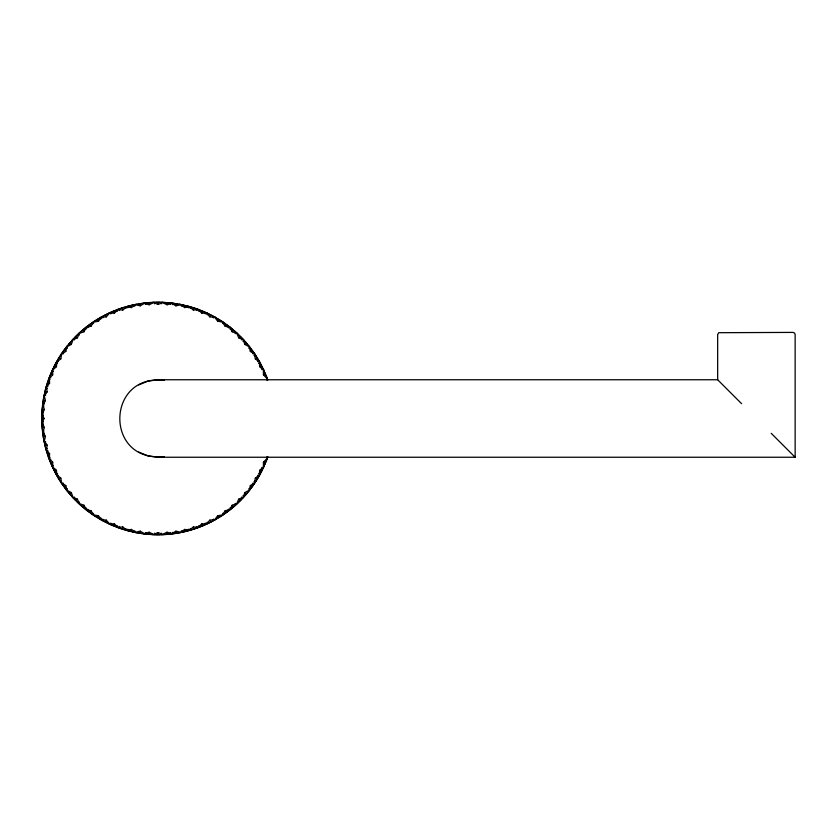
<?xml version="1.0" encoding="UTF-8"?>
<svg xmlns="http://www.w3.org/2000/svg" width="837" height="837" viewBox="0 0 837 837"><rect width="100%" height="100%" fill="white"/><g stroke="black" fill="none" stroke-linecap="round" stroke-linejoin="round"><path stroke-width="1.26" d="M45.669 441.758L44.623 443.756L45.522 447.502L47.364 448.81M43.346 414.87L41.871 416.575L41.85 418.5L41.871 420.425L43.346 422.13M43.984 405.882L42.373 407.462L42.07 411.302L43.419 413.112M266.93 456.803L266.846 458.624L263.456 462.15L263.362 467.036L259.711 470.289L259.229 475.144L255.337 478.105L254.469 482.907L250.357 485.554L249.123 490.273L244.812 492.585L243.211 497.199L238.733 499.155L236.766 503.633L232.152 505.245L229.851 509.545L225.122 510.79L222.485 514.901L217.672 515.759L214.722 519.651L209.857 520.143L206.613 523.784L201.727 523.889L198.202 527.268L193.326 526.986L189.539 530.083L184.705 529.423L180.687 532.206L175.916 531.171L171.7 533.629L167.023 532.217L162.629 534.341L158.078 532.573L153.527 534.341L149.122 532.217L144.445 533.629L140.229 531.171L135.458 532.206L131.44 529.423L126.607 530.083L122.819 526.986L117.944 527.268L114.418 523.889L109.532 523.784L106.289 520.143L101.423 519.651L98.473 515.759L93.66 514.901L91.024 510.79L86.295 509.545L83.993 505.245L79.379 503.633L77.412 499.155L72.945 497.199L71.333 492.585L67.023 490.273L65.788 485.554L61.676 482.907L60.808 478.105L56.916 475.144L56.435 470.289L52.783 467.036L52.689 462.15L49.299 458.624L49.582 453.748L46.495 449.971L47.154 445.127L44.361 441.12L45.407 436.349L42.938 432.122L44.351 427.445L42.227 423.051L44.005 418.5L42.227 413.949L44.351 409.555L42.938 404.878L45.407 400.651L44.361 395.88L47.154 391.873L46.495 387.029L49.582 383.252L49.299 378.376L52.689 374.85L52.783 369.964L56.435 366.711L56.916 361.856L60.808 358.895L61.676 354.093L65.788 351.446L67.023 346.727L71.333 344.415L72.945 339.801L77.412 337.845L79.379 333.367L83.993 331.755L86.295 327.455L91.024 326.21L93.66 322.099L98.473 321.241L101.423 317.349L106.289 316.857L109.532 313.216L114.418 313.111L117.944 309.732L122.819 310.014L126.607 306.917L131.44 307.577L135.458 304.794L140.229 305.829L144.445 303.371L149.122 304.783L153.527 302.659L158.078 304.427L162.629 302.659L167.023 304.783L171.7 303.371L175.916 305.829L180.687 304.794L184.705 307.577L189.539 306.917L193.326 310.014L198.202 309.732L201.727 313.111L206.613 313.216L209.857 316.857L214.722 317.349L217.672 321.241L222.485 322.099L225.122 326.21L229.851 327.455L232.152 331.755L236.766 333.367L238.733 337.845L243.211 339.801L244.812 344.415L249.123 346.727L250.357 351.446L254.469 354.093L255.337 358.895L259.229 361.856L259.711 366.711L263.362 369.964L263.456 374.85L266.846 378.376L266.93 380.186M41.871 420.425L41.871 416.575M74.388 339.948L74.535 337.698L75.895 336.317L77.266 334.967L79.515 334.81M241.611 499.302L238.88 502.033L241.611 499.302L241.757 497.052M47.845 386.495L46.956 384.424L48.148 380.751L50.084 379.6M42.07 411.302L42.373 407.462M42.99 434.769L43.597 438.588L42.99 434.769L44.194 432.865M145.45 532.583L147.03 534.194L148.097 534.226L148.976 534.079L149.122 532.217M167.023 304.783L167.17 302.921L168.049 302.774L169.116 302.806L170.696 304.417M67.389 488.871L65.192 488.369L64.051 486.81L62.921 485.24L63.131 483.001M253.025 353.999L253.224 351.76L252.104 350.19L250.954 348.631L248.756 348.129M229.819 508.09L232.079 508.122L233.554 506.877L235.009 505.611L235.343 503.382M42.99 402.231L43.597 398.412L42.99 402.231L44.194 404.135M50.691 377.947L49.969 375.813L51.455 372.245L53.474 371.241M265.183 462.871L264.701 464.755L266.176 461.187L265.183 462.871L263.456 462.15M43.419 423.888L42.07 425.698L42.373 429.538L43.984 431.118M139.936 533.012L141.798 533.577L137.99 532.97L139.936 533.012L140.229 531.171M175.916 305.829L176.209 303.988L178.155 304.03L174.347 303.423L172.432 304.616M57.983 477.571L60.002 480.867L57.983 477.571L58.36 475.353M257.786 361.647L258.162 359.429L257.168 357.776L256.153 356.133L253.998 355.463M47.364 388.19L45.522 389.498L44.623 393.244L45.669 395.242M87.707 327.822L88.209 325.624L89.758 324.474L91.327 323.354L93.577 323.553M222.569 513.447L224.818 513.646L226.388 512.526L227.936 511.376L228.438 509.178M44.623 393.244L45.522 389.498M55.409 364.022L53.652 367.464L55.409 364.022L57.502 363.185M261.939 467.349L262.494 469.536L260.736 472.978L258.643 473.815M127.768 529.204L129.065 531.045L130.112 531.244L131.011 531.233L131.44 529.423M184.705 307.577L185.134 305.767L186.034 305.756L187.08 305.955L188.388 307.796M261.939 369.651L262.494 367.464L261.625 365.738L260.736 364.022L258.643 363.185M46.956 384.424L48.148 380.751M57.983 359.429L60.002 356.133L57.983 359.429L58.36 361.647M257.786 475.353L258.162 477.571L256.153 480.867L253.998 481.537M119.168 526.483L120.329 528.419L121.355 528.702L122.244 528.764L122.819 526.986M193.326 310.014L193.902 308.236L194.791 308.298L195.816 308.581L196.977 310.517M53.474 465.759L51.455 464.755L50.701 462.976L49.969 461.187L50.691 459.053M102.752 317.924L103.6 315.831L107.031 314.084L103.6 315.831M206.927 522.372L209.114 522.916L210.84 522.058L212.546 521.169L213.393 519.076M49.969 375.813L51.455 372.245M63.131 353.999L62.921 351.76L65.192 348.631L67.389 348.129M253.025 483.001L253.224 485.24L250.954 488.369L248.756 488.871M110.819 523.104L111.823 525.123L112.828 525.479L113.706 525.615L114.418 523.889M201.727 313.111L202.439 311.385L203.318 311.521L204.322 311.877L205.327 313.896M50.084 457.4L48.148 456.249L47.542 454.418L46.956 452.576L47.845 450.505M110.819 313.896L111.823 311.877L113.602 311.123L115.38 310.401L117.525 311.123M198.62 525.877L200.765 526.599L202.554 525.877L204.322 525.123L205.327 523.104M69.921 343.201L70.957 341.559L68.456 344.499L69.921 343.201L71.333 344.415M245.189 495.441L247.689 492.501L245.189 495.441L242.95 495.766M262.494 469.536L260.736 472.978M102.752 519.076L103.6 521.169L104.573 521.597L105.441 521.796L106.289 520.143M209.857 316.857L210.704 315.204L211.573 315.403L212.546 315.831L213.393 317.924M119.168 310.517L120.329 308.581L122.16 307.964L124.002 307.388L126.073 308.267M190.072 528.733L192.144 529.612L193.985 529.036L195.816 528.419L196.977 526.483M74.535 337.698L77.266 334.967M258.162 477.571L256.153 480.867M101.225 518.218L98.996 518.595L95.711 516.575L97.5 517.35L98.473 515.759M217.672 321.241L218.645 319.65L220.434 320.425L217.149 318.405L218.645 319.65M127.768 307.796L129.065 305.955L130.938 305.484L132.821 305.055L134.82 306.101M181.326 530.899L183.324 531.945L185.207 531.516L187.08 531.045L188.388 529.204M84.066 328.878L81.137 331.389L84.066 328.878L86.326 328.91M235.009 505.611L232.079 508.122M62.921 351.76L65.192 348.631M253.224 485.24L250.954 488.369M87.707 509.178L88.209 511.376L89.099 511.962L89.925 512.296L91.024 510.79M225.122 326.21L226.22 324.704L227.047 325.038L227.936 325.624L228.438 327.822M88.209 325.624L91.327 323.354M227.936 511.376L224.818 513.646M86.326 508.09L84.066 508.122L81.137 505.611L82.779 506.657L83.993 505.245M232.152 331.755L233.366 330.343L234.161 330.741L235.009 331.389L235.343 333.618M145.45 304.417L147.03 302.806L150.88 302.502L147.03 302.806M169.116 534.194L165.266 534.498L169.116 534.194L170.696 532.583M98.996 318.405L95.711 320.425L98.996 318.405L101.225 318.782M218.645 517.35L217.149 518.595L220.434 516.575L218.645 517.35L217.672 515.759M74.388 497.052L74.535 499.302L75.33 500.024L76.094 500.474L77.412 499.155M238.733 337.845L240.052 336.526L240.815 336.976L241.611 337.698L241.757 339.948M154.447 303.779L156.142 302.293L158.078 302.272L160.003 302.293L161.698 303.779M154.447 533.221L156.142 534.707L158.078 534.728L160.003 534.707L161.698 533.221M212.546 521.169L209.114 522.916M69.921 493.799L70.957 495.441L68.456 492.501L69.921 493.799L71.333 492.585M244.812 344.415L246.235 343.201L247.689 344.499L245.189 341.559L242.95 341.234M111.823 311.877L115.38 310.401M204.322 525.123L200.765 526.599M62.921 485.24L64.282 486.642L65.788 485.554M250.357 351.446L251.864 350.358L253.224 351.76M120.329 308.581L124.002 307.388M195.816 528.419L192.144 529.612M59.218 479.078L60.808 478.105M255.337 358.895L256.928 357.922L258.162 359.429M181.326 306.101L183.324 305.055L187.08 305.955M129.065 531.045L132.821 531.945L134.82 530.899M129.065 305.955L132.821 305.055M187.08 531.045L183.324 531.945M57.502 473.815L55.409 472.978L53.652 469.536L54.771 471.137L56.435 470.289M259.711 366.711L261.374 365.863L262.494 367.464M190.072 308.267L192.144 307.388L195.816 308.581M120.329 528.419L124.002 529.612L126.073 528.733M139.936 303.988L141.798 303.423L137.99 304.03L139.936 303.988L140.229 305.829M174.347 533.577L178.155 532.97L174.347 533.577L172.432 532.384M138.701 384.947L148.044 381.076L158.078 379.757L717.665 379.757L741.582 403.675M49.969 461.187L50.963 462.871L52.689 462.15M263.456 374.85L265.183 374.129L266.176 375.813L264.701 372.245L265.183 374.129M198.62 311.123L200.765 310.401L204.322 311.877M111.823 525.123L115.38 526.599L117.525 525.877M46.956 452.576L47.814 454.324L49.582 453.748M206.927 314.628L209.114 314.084L212.546 315.831M156.142 302.293L160.003 302.293M160.003 534.707L156.142 534.707M45.344 445.566L47.154 445.127M43.566 436.632L45.407 436.349M164.376 380.375C105.954 373.365 104.468 462.118 163.089 456.583M138.701 452.053L148.044 455.924L158.078 457.243L164.376 456.625M222.569 323.553L224.818 323.354L227.936 325.624M88.209 511.376L91.327 513.646L93.577 513.447M42.499 427.592L44.351 427.445M229.819 328.91L232.079 328.878L235.009 331.389M42.143 418.5L44.005 418.5M158.078 457.243L795.15 457.243L795.15 334.559L794.522 333.042L792.995 332.404L718.742 332.697L717.665 334.559L717.665 379.757M74.535 499.302L77.266 502.033L79.515 502.19M42.499 409.408L44.351 409.555M169.116 302.806L165.266 302.502L167.17 302.921M147.03 534.194L150.88 534.498L148.976 534.079M158.078 379.757L163.089 380.416M43.566 400.368L45.407 400.651M174.347 303.423L176.209 303.988M45.344 391.434L47.154 391.873M183.324 305.055L185.134 305.767M132.821 531.945L131.011 531.233M47.814 382.676L49.582 383.252M192.144 307.388L193.902 308.236M124.002 529.612L122.244 528.764M50.963 374.129L52.689 374.85M200.765 310.401L202.439 311.385M115.38 526.599L113.706 525.615M54.771 365.863L56.435 366.711M259.711 470.289L261.374 471.137M103.6 521.169L107.031 522.916L105.441 521.796M209.114 314.084L210.704 315.204M59.218 357.922L60.808 358.895M255.337 478.105L256.928 479.078M98.996 518.595L97.5 517.35M64.282 350.358L65.788 351.446M250.357 485.554L251.864 486.642M224.818 323.354L226.22 324.704M91.327 513.646L89.925 512.296M244.812 492.585L246.235 493.799M232.079 328.878L233.366 330.343M84.066 508.122L82.779 506.657M771.233 433.325L795.15 457.243M76.094 336.526L77.412 337.845M238.733 499.155L240.052 500.474M241.611 337.698L238.88 334.967L240.052 336.526M77.266 502.033L76.094 500.474M82.779 330.343L83.993 331.755M232.152 505.245L233.366 506.657M245.189 341.559L246.235 343.201M89.925 324.704L91.024 326.21M225.122 510.79L226.22 512.296M250.954 348.631L251.864 350.358M65.192 488.369L64.282 486.642M97.5 319.65L98.473 321.241M256.153 356.133L256.928 357.922M105.441 315.204L106.289 316.857M209.857 520.143L210.704 521.796M260.736 364.022L261.374 365.863M55.409 472.978L54.771 471.137M113.706 311.385L114.418 313.111M201.727 523.889L202.439 525.615M51.455 464.755L50.963 462.871M122.244 308.236L122.819 310.014M193.326 526.986L193.902 528.764M48.148 456.249L47.814 454.324M45.522 447.502L44.623 443.756M131.011 305.767L131.44 307.577M184.705 529.423L185.134 531.233M175.916 531.171L176.209 533.012M42.373 429.538L42.07 425.698M148.976 302.921L149.122 304.783M167.023 532.217L167.17 534.079M158.078 302.565L158.078 304.427M158.078 532.573L158.078 534.435M41.944 413.938L41.881 415.863A116.228 116.228 0 0 1 42.028 412.013L41.944 413.938M42.656 404.836L42.446 406.761A116.228 116.228 0 0 1 42.896 402.921L42.656 404.836M44.079 395.828L43.723 397.721A116.228 116.228 0 0 1 44.476 393.934L44.079 395.828M46.213 386.956L45.7 388.818A116.228 116.228 0 0 1 46.757 385.104L46.213 386.956M49.038 378.272L48.379 380.092A116.228 116.228 0 0 1 49.718 376.472L49.038 378.272M267.767 456.908L266.428 460.528A116.228 116.228 0 0 0 267.767 456.908M52.522 369.839L51.737 371.597A116.228 116.228 0 0 1 53.348 368.092L52.522 369.839M264.419 465.403L262.797 468.908A116.228 116.228 0 0 0 264.419 465.403M56.665 361.71L55.744 363.404A116.228 116.228 0 0 1 57.627 360.036L56.665 361.71M260.412 473.596L258.518 476.964A116.228 116.228 0 0 0 260.412 473.596M61.436 353.925L60.379 355.547A116.228 116.228 0 0 1 62.524 352.335L61.436 353.925M255.766 481.453L253.621 484.665A116.228 116.228 0 0 0 255.766 481.453M66.803 346.549L65.621 348.066A116.228 116.228 0 0 1 68.006 345.043L66.803 346.549M250.525 488.934L248.139 491.957A116.228 116.228 0 0 0 250.525 488.934M72.725 339.602L71.427 341.036A116.228 116.228 0 0 1 74.054 338.2L72.725 339.602M244.718 495.964L242.102 498.8A116.228 116.228 0 0 0 244.718 495.964M79.18 333.157L77.778 334.476A116.228 116.228 0 0 1 80.603 331.86L79.18 333.157M238.367 502.524L235.542 505.14A116.228 116.228 0 0 0 238.367 502.524M86.117 327.225L84.61 328.439A116.228 116.228 0 0 1 87.644 326.043L86.117 327.225M231.535 508.561L228.501 510.957A116.228 116.228 0 0 0 231.535 508.561M93.503 321.868L91.913 322.946A116.228 116.228 0 0 1 95.115 320.801L93.503 321.868M224.243 514.054L221.031 516.199A116.228 116.228 0 0 0 224.243 514.054M101.287 317.097L99.613 318.05A116.228 116.228 0 0 1 102.972 316.166L101.287 317.097M216.542 518.95L213.173 520.834A116.228 116.228 0 0 0 216.542 518.95M109.417 312.954L107.67 313.77A116.228 116.228 0 0 1 111.175 312.159L109.417 312.954M208.476 523.23L204.971 524.841A116.228 116.228 0 0 0 208.476 523.23M117.85 309.46L116.04 310.14A116.228 116.228 0 0 1 119.66 308.811L117.85 309.46M200.106 526.86L196.486 528.189A116.228 116.228 0 0 0 200.106 526.86M126.523 306.635L124.671 307.179A116.228 116.228 0 0 1 128.385 306.133L126.523 306.635M191.474 529.821L187.76 530.867A116.228 116.228 0 0 0 191.474 529.821M135.395 304.511L133.512 304.898A116.228 116.228 0 0 1 137.299 304.145L135.395 304.511M182.633 532.102L178.856 532.855A116.228 116.228 0 0 0 182.633 532.102M144.414 303.078L142.499 303.329A116.228 116.228 0 0 1 146.329 302.868L144.414 303.078M173.646 533.671L169.817 534.132A116.228 116.228 0 0 0 173.646 533.671M153.506 302.366L151.581 302.46A116.228 116.228 0 0 1 155.441 302.303L153.506 302.366M164.565 534.54L160.704 534.697A116.228 116.228 0 0 0 164.565 534.54M162.64 302.366L160.704 302.303A116.228 116.228 0 0 1 164.565 302.46L162.64 302.366M155.441 534.697L151.581 534.54A116.228 116.228 0 0 0 155.441 534.697M171.731 303.078L169.817 302.868A116.228 116.228 0 0 1 173.646 303.329L171.731 303.078M146.329 534.132L142.499 533.671A116.228 116.228 0 0 0 146.329 534.132M180.75 304.511L178.856 304.145A116.228 116.228 0 0 1 182.633 304.898L180.75 304.511M137.299 532.855L133.512 532.102A116.228 116.228 0 0 0 137.299 532.855M189.622 306.635L187.76 306.133A116.228 116.228 0 0 1 191.474 307.179L189.622 306.635M128.385 530.867L124.671 529.821A116.228 116.228 0 0 0 128.385 530.867M198.296 309.46L196.486 308.811A116.228 116.228 0 0 1 200.106 310.14L198.296 309.46M119.66 528.189L116.04 526.86A116.228 116.228 0 0 0 119.66 528.189M206.729 312.954L204.971 312.159A116.228 116.228 0 0 1 208.476 313.77L206.729 312.954M111.175 524.841L107.67 523.23A116.228 116.228 0 0 0 111.175 524.841M214.858 317.097L213.173 316.166A116.228 116.228 0 0 1 216.542 318.05L214.858 317.097M102.972 520.834L99.613 518.95A116.228 116.228 0 0 0 102.972 520.834M222.642 321.868L221.031 320.801A116.228 116.228 0 0 1 224.243 322.946L222.642 321.868M95.115 516.199L91.913 514.054A116.228 116.228 0 0 0 95.115 516.199M230.029 327.225L228.501 326.043A116.228 116.228 0 0 1 231.535 328.439L230.029 327.225M87.644 510.957L84.61 508.561A116.228 116.228 0 0 0 87.644 510.957M236.965 333.157L235.542 331.86A116.228 116.228 0 0 1 238.367 334.476L236.965 333.157M80.603 505.14L77.778 502.524A116.228 116.228 0 0 0 80.603 505.14M243.421 339.602L242.102 338.2A116.228 116.228 0 0 1 244.718 341.036L243.421 339.602M74.054 498.8L71.427 495.964A116.228 116.228 0 0 0 74.054 498.8M249.342 346.549L248.139 345.043A116.228 116.228 0 0 1 250.525 348.066L249.342 346.549M68.006 491.957L65.621 488.934A116.228 116.228 0 0 0 68.006 491.957M254.71 353.925L253.621 352.335A116.228 116.228 0 0 1 255.766 355.547L254.71 353.925M62.524 484.665L60.379 481.453A116.228 116.228 0 0 0 62.524 484.665M259.48 361.71L258.518 360.036A116.228 116.228 0 0 1 260.412 363.404L259.48 361.71M57.627 476.964L55.744 473.596A116.228 116.228 0 0 0 57.627 476.964M263.624 369.839L262.797 368.092A116.228 116.228 0 0 1 264.419 371.597L263.624 369.839M53.348 468.908L51.737 465.403A116.228 116.228 0 0 0 53.348 468.908M267.118 378.272L266.428 376.472A116.228 116.228 0 0 1 267.767 380.092L267.118 378.272M49.718 460.528L48.379 456.908A116.228 116.228 0 0 0 49.718 460.528M46.757 451.896L45.7 448.182A116.228 116.228 0 0 0 46.757 451.896M44.476 443.066L43.723 439.279A116.228 116.228 0 0 0 44.476 443.066M42.896 434.079L42.446 430.239A116.228 116.228 0 0 0 42.896 434.079M42.028 424.987L41.881 421.137A116.228 116.228 0 0 0 42.028 424.987"/></g></svg>
